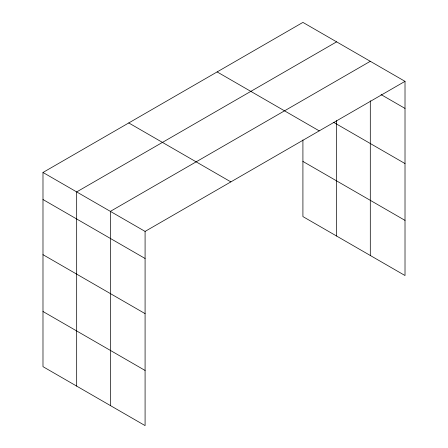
<?xml version="1.0" encoding="UTF-8"?>
<svg xmlns="http://www.w3.org/2000/svg" width="448" height="448" viewBox="0 0 448 448"><rect width="100%" height="100%" fill="white"/><g stroke="black" fill="none" stroke-linecap="round" stroke-linejoin="round"><path stroke-width="0.67" d="M405.014 81.346L145.085 231.414L145.085 425.6L42.986 366.654L42.986 172.469L302.915 22.4L405.014 81.346L405.014 275.531L302.915 216.586L302.915 139.955M370.3 100.778L370.3 255.489M336.605 41.854L76.675 191.923L76.675 386.103M370.3 61.303L110.37 211.372L110.37 405.558M381.074 94.59L405.014 108.41M333.598 122.326L405.014 163.559M217.134 71.921L319.239 130.872M302.915 161.431L405.014 220.382M128.761 122.948L230.866 181.894M42.986 172.469L145.085 231.414M42.986 199.534L145.085 258.479M42.986 254.682L145.085 313.628M42.986 311.5L145.085 370.451M336.605 120.618L336.605 236.034"/></g></svg>
